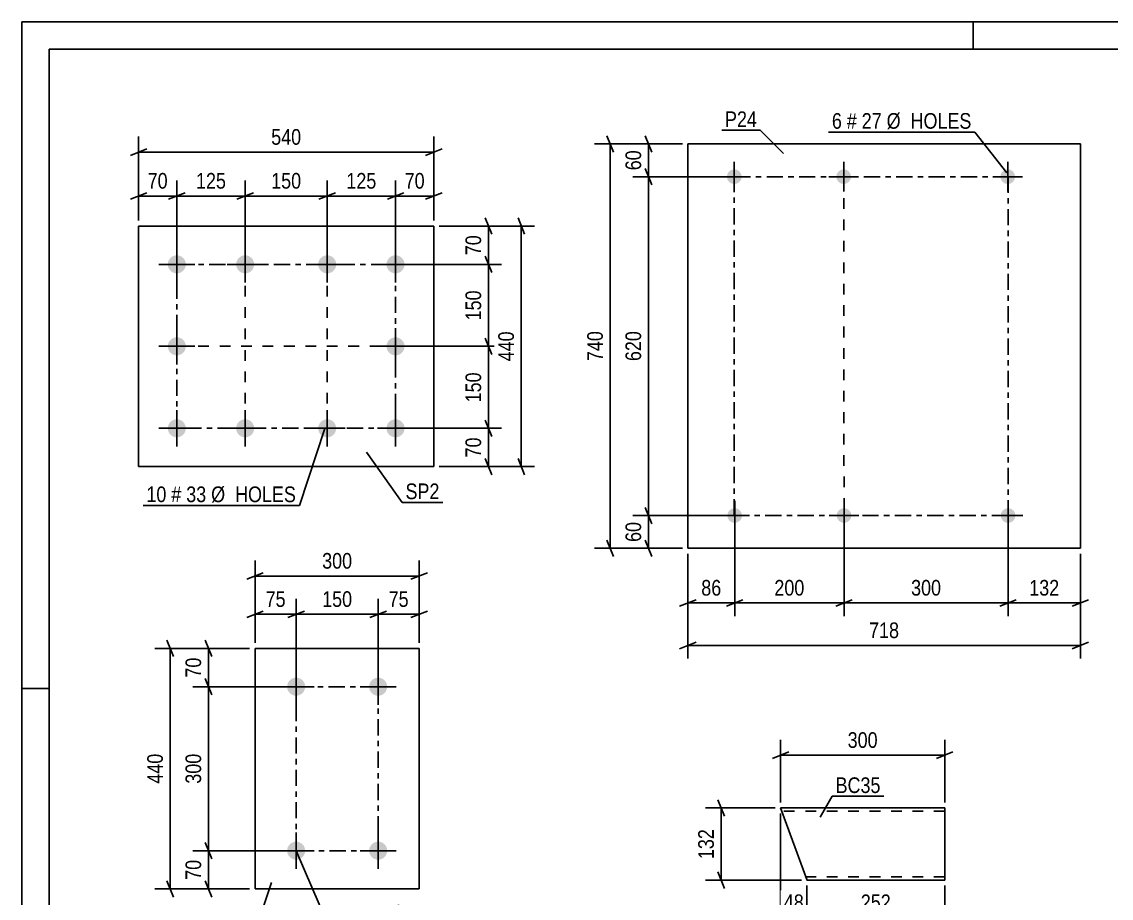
# Model space of a CAD drawing. Header units: millimetres. Extents: x 0 to 594, y 0 to 420.
# Drawn here: x 0 to 199.2, y 259.6 to 420 of the extents above; entities that cross this region are included whole.
import ezdxf

# ---------------------------------------------------------------- set-up
doc = ezdxf.new("R2010")
doc.units = ezdxf.units.MM
doc.linetypes.add('DXK_LINE_DOT2', pattern=[3.9198, 1.9599, -1.9599])
doc.linetypes.add('DXK_LINE_DOT3', pattern=[5.9187, 2.979, -0.9799, 0.9799, -0.9799])
doc.styles.add('Arial Narrow', font='ARIALN.TTF', dxfattribs={"height": 0.2})

# ---------------------------------------------------------------- blocks, each defined once
blk = doc.blocks.new('Unknown-389636974-24141')
at = {"color": 5, "linetype": 'Continuous'}
for p, q in [((594, 420), (0, 420)), ((0, 420), (0, 0)), ((174, 415), (174, 420)), ((589, 415), (5, 415)), ((5, 415), (5, 5)), ((5, 298), (0, 298))]:
    blk.add_line(p, q, dxfattribs=at)
blk = doc.blocks.new('Part-389636974-60234 - 60233')
at = {"color": 2, "linetype": 'Continuous'}
for p, q in [((143.54, 263.04), (138.77, 276.15)), ((138.77, 276.15), (168.77, 276.15)), ((168.77, 276.15), (168.77, 276.05)), ((168.77, 276.05), (168.77, 262.95)), ((143.54, 263.04), (143.58, 262.95)), ((143.58, 262.95), (168.77, 262.95))]:
    blk.add_line(p, q, dxfattribs=at)
at = {"color": 7, "linetype": 'DXK_LINE_DOT2'}
for p, q in [((168.77, 275.55), (138.99, 275.55)), ((168.77, 275.79), (168.77, 276.15)), ((168.77, 263.55), (143.36, 263.55))]:
    blk.add_line(p, q, dxfattribs=at)
blk = doc.blocks.new('Part-389636974-56960 - 56959')
at = {"color": 2, "linetype": 'Continuous'}
for p, q in [((21.35, 338.62), (21.35, 382.62)), ((21.35, 382.62), (75.35, 382.62)), ((75.35, 382.62), (75.35, 338.62)), ((75.35, 338.62), (21.35, 338.62))]:
    blk.add_line(p, q, dxfattribs=at)
blk = doc.blocks.new('Bolt-389636974-56961 - 56959')
at = {"linetype": 'Continuous'}
for points in [[(28.35, 377.27, -1), (28.35, 373.97, -1)], [(40.85, 377.27, -1), (40.85, 373.97, -1)], [(55.85, 377.27, -1), (55.85, 373.97, -1)], [(68.35, 377.27, -1), (68.35, 373.97, -1)], [(28.35, 362.27, -1), (28.35, 358.97, -1)], [(68.35, 362.27, -1), (68.35, 358.97, -1)], [(28.35, 347.27, -1), (28.35, 343.97, -1)], [(40.85, 347.27, -1), (40.85, 343.97, -1)], [(55.85, 347.27, -1), (55.85, 343.97, -1)], [(68.35, 347.27, -1), (68.35, 343.97, -1)]]:
    blk.add_hatch(color=1, dxfattribs=at).paths.add_polyline_path(points)
at = {"color": 1, "linetype": 'Continuous'}
for p, q in [((28.35, 378.92), (28.35, 372.32)), ((40.85, 378.92), (40.85, 372.32)), ((55.85, 378.92), (55.85, 372.32)), ((68.35, 378.92), (68.35, 372.32)), ((25.05, 375.62), (31.65, 375.62)), ((37.55, 375.62), (44.15, 375.62)), ((52.55, 375.62), (59.15, 375.62)), ((65.05, 375.62), (71.65, 375.62)), ((28.35, 363.92), (28.35, 357.32)), ((68.35, 363.92), (68.35, 357.32)), ((25.05, 360.62), (31.65, 360.62)), ((65.05, 360.62), (71.65, 360.62)), ((28.35, 348.92), (28.35, 342.32)), ((40.85, 348.92), (40.85, 342.32)), ((55.85, 348.92), (55.85, 342.32)), ((68.35, 348.92), (68.35, 342.32)), ((25.05, 345.62), (31.65, 345.62)), ((37.55, 345.62), (44.15, 345.62)), ((52.55, 345.62), (59.15, 345.62)), ((65.05, 345.62), (71.65, 345.62))]:
    blk.add_line(p, q, dxfattribs=at)
blk = doc.blocks.new('Bolt-389636974-56969 - 56967')
at = {"linetype": 'Continuous'}
for points in [[(50.17, 299.99, -1), (50.17, 296.69, -1)], [(65.17, 299.99, -1), (65.17, 296.69, -1)], [(50.17, 269.99, -1), (50.17, 266.69, -1)], [(65.17, 269.99, -1), (65.17, 266.69, -1)]]:
    blk.add_hatch(color=1, dxfattribs=at).paths.add_polyline_path(points)
at = {"color": 1, "linetype": 'Continuous'}
for p, q in [((50.17, 301.64), (50.17, 295.04)), ((65.17, 301.64), (65.17, 295.04)), ((46.87, 298.34), (53.47, 298.34)), ((61.87, 298.34), (68.47, 298.34)), ((50.17, 271.64), (50.17, 265.04)), ((65.17, 271.64), (65.17, 265.04)), ((46.87, 268.34), (53.47, 268.34)), ((61.87, 268.34), (68.47, 268.34))]:
    blk.add_line(p, q, dxfattribs=at)
blk = doc.blocks.new('Part-389636974-56968 - 56967')
at = {"color": 2, "linetype": 'Continuous'}
for p, q in [((42.67, 261.34), (42.67, 305.34)), ((42.67, 305.34), (72.67, 305.34)), ((72.67, 305.34), (72.67, 261.34)), ((72.67, 261.34), (42.67, 261.34))]:
    blk.add_line(p, q, dxfattribs=at)
blk = doc.blocks.new('Part-389636974-57029 - 57028')
at = {"color": 2, "linetype": 'Continuous'}
for p, q in [((121.8, 323.66), (121.8, 397.66)), ((121.8, 397.66), (193.6, 397.66)), ((193.6, 397.66), (193.6, 323.66)), ((193.6, 323.66), (121.8, 323.66))]:
    blk.add_line(p, q, dxfattribs=at)
blk = doc.blocks.new('Bolt-389636974-57030 - 57028')
at = {"linetype": 'Continuous'}
for points in [[(130.3, 390.31, -1), (130.3, 393.01, -1)], [(150.3, 390.31, -1), (150.3, 393.01, -1)], [(180.3, 390.31, -1), (180.3, 393.01, -1)]]:
    blk.add_hatch(color=1, dxfattribs=at).paths.add_polyline_path(points)
at = {"color": 1, "linetype": 'Continuous'}
for p, q in [((130.3, 394.36), (130.3, 388.96)), ((150.3, 394.36), (150.3, 388.96)), ((180.3, 394.36), (180.3, 388.96)), ((133, 391.66), (127.6, 391.66)), ((153, 391.66), (147.6, 391.66)), ((183, 391.66), (177.6, 391.66))]:
    blk.add_line(p, q, dxfattribs=at)
blk = doc.blocks.new('Bolt-389636974-57031 - 57028')
at = {"linetype": 'Continuous'}
for points in [[(130.37, 328.31, -1), (130.37, 331.01, -1)], [(150.37, 328.31, -1), (150.37, 331.01, -1)], [(180.37, 328.31, -1), (180.37, 331.01, -1)]]:
    blk.add_hatch(color=1, dxfattribs=at).paths.add_polyline_path(points)
at = {"color": 1, "linetype": 'Continuous'}
for p, q in [((130.37, 332.36), (130.37, 326.96)), ((150.37, 332.36), (150.37, 326.96)), ((180.37, 332.36), (180.37, 326.96)), ((133.07, 329.66), (127.67, 329.66)), ((153.07, 329.66), (147.67, 329.66)), ((183.07, 329.66), (177.67, 329.66))]:
    blk.add_line(p, q, dxfattribs=at)
blk = doc.blocks.new('Rectangle-389636974-60188 - 56959')
at = {"color": 1, "linetype": 'DXK_LINE_DOT3'}
blk.add_lwpolyline([(28.35, 375.62), (68.35, 375.62), (68.35, 345.62), (28.35, 345.62), (28.35, 375.62)], close=True, dxfattribs=at)
blk = doc.blocks.new('Rectangle-389636974-60192 - 56967')
at = {"color": 1, "linetype": 'DXK_LINE_DOT3'}
blk.add_lwpolyline([(50.17, 298.34), (65.17, 298.34), (65.17, 268.34), (50.17, 268.34), (50.17, 298.34)], close=True, dxfattribs=at)
blk = doc.blocks.new('Rectangle-389636974-60213 - 57028')
at = {"color": 1, "linetype": 'DXK_LINE_DOT3'}
blk.add_lwpolyline([(130.3, 391.66), (180.37, 391.66), (180.37, 329.66), (130.3, 329.66), (130.3, 391.66)], close=True, dxfattribs=at)
blk = doc.blocks.new('Line-389636974-60189 - 56959')
at = {"color": 1, "linetype": 'DXK_LINE_DOT2'}
blk.add_line((40.85, 375.62), (40.85, 345.62), dxfattribs=at)
blk = doc.blocks.new('Line-389636974-60214 - 57028')
at = {"color": 1, "linetype": 'DXK_LINE_DOT2'}
blk.add_line((150.3, 391.66), (150.37, 329.66), dxfattribs=at)
blk = doc.blocks.new('Line-389636974-60190 - 56959')
at = {"color": 1, "linetype": 'DXK_LINE_DOT2'}
blk.add_line((55.85, 375.62), (55.85, 345.62), dxfattribs=at)
blk = doc.blocks.new('Line-389636974-60191 - 56959')
at = {"color": 1, "linetype": 'DXK_LINE_DOT2'}
blk.add_line((28.35, 360.62), (68.35, 360.62), dxfattribs=at)
blk = doc.blocks.new('StraightDimension-389636974-60364 - 60233')
at = {"color": 7, "linetype": 'Continuous'}
for p, q in [((138.77, 275.15), (138.77, 253.72)), ((143.58, 261.95), (143.58, 253.72)), ((137.27, 255.52), (140.27, 256.72)), ((138.77, 256.12), (143.58, 256.12)), ((145.08, 256.72), (142.08, 255.52))]:
    blk.add_line(p, q, dxfattribs=at)
at = {"color": 0}
blk.add_wipeout([(143.6, 256.87), (143.6, 261.07), (138.75, 261.07), (138.75, 256.87)], dxfattribs=at)
at = {"color": 3, "style": 'Arial Narrow'}
blk.add_text('48', height=2.863, dxfattribs=at).set_placement((139.35, 257.47))
blk = doc.blocks.new('StraightDimension-389636974-60363 - 60233')
at = {"color": 7, "linetype": 'Continuous'}
for p, q in [((143.58, 261.95), (143.58, 253.72)), ((168.77, 261.95), (168.77, 253.72)), ((145.08, 256.72), (142.08, 255.52)), ((143.58, 256.12), (168.77, 256.12)), ((167.27, 255.52), (170.27, 256.72))]:
    blk.add_line(p, q, dxfattribs=at)
at = {"color": 0}
blk.add_wipeout([(159.52, 256.87), (159.52, 261.07), (152.83, 261.07), (152.83, 256.87)], dxfattribs=at)
at = {"color": 3, "style": 'Arial Narrow'}
blk.add_text('252', height=2.863, dxfattribs=at).set_placement((153.43, 257.47))
blk = doc.blocks.new('StraightDimension-389636974-60331 - 60233')
at = {"color": 7, "linetype": 'Continuous'}
for p, q in [((138.77, 277.15), (138.77, 288.65)), ((168.77, 277.15), (168.77, 288.65)), ((140.27, 286.4), (137.27, 285.2)), ((138.77, 285.8), (168.77, 285.8)), ((167.27, 285.2), (170.27, 286.4))]:
    blk.add_line(p, q, dxfattribs=at)
at = {"color": 0}
blk.add_wipeout([(157.11, 286.55), (157.11, 290.75), (150.43, 290.75), (150.43, 286.55)], dxfattribs=at)
at = {"color": 3, "style": 'Arial Narrow'}
blk.add_text('300', height=2.863, dxfattribs=at).set_placement((151.03, 287.15))
blk = doc.blocks.new('StraightDimension-389636974-60342 - 60233')
at = {"color": 7, "linetype": 'Continuous'}
for p, q in [((128.51, 274.65), (127.31, 277.65)), ((137.77, 276.15), (125.06, 276.15)), ((127.91, 262.95), (127.91, 276.15)), ((127.31, 264.45), (128.51, 261.45)), ((142.58, 262.95), (125.06, 262.95))]:
    blk.add_line(p, q, dxfattribs=at)
at = {"color": 0}
blk.add_wipeout([(127.16, 272.89), (122.96, 272.89), (122.96, 266.2), (127.16, 266.2)], dxfattribs=at)
at = {"color": 3, "style": 'Arial Narrow'}
blk.add_text('132', height=2.863, rotation=90.0002, dxfattribs=at).set_placement((126.56, 266.8))
blk = doc.blocks.new('StraightDimension-389636974-60171 - 56959')
at = {"color": 7, "linetype": 'Continuous'}
for p, q in [((68.35, 376.62), (68.35, 390.97)), ((75.35, 383.62), (75.35, 390.97)), ((66.85, 387.52), (69.85, 388.72)), ((76.85, 388.72), (73.85, 387.52)), ((68.35, 388.12), (75.35, 388.12))]:
    blk.add_line(p, q, dxfattribs=at)
at = {"color": 0}
blk.add_wipeout([(74.28, 388.87), (74.28, 393.07), (69.42, 393.07), (69.42, 388.87)], dxfattribs=at)
at = {"color": 3, "style": 'Arial Narrow'}
blk.add_text('70', height=2.863, dxfattribs=at).set_placement((70.02, 389.47))
blk = doc.blocks.new('StraightDimension-389636974-57560 - 56959')
at = {"color": 7, "linetype": 'Continuous'}
for p, q in [((76.35, 382.62), (87.75, 382.62)), ((84.75, 384.12), (85.95, 381.12)), ((85.35, 375.62), (85.35, 382.62)), ((85.95, 374.12), (84.75, 377.12)), ((69.35, 375.62), (87.75, 375.62))]:
    blk.add_line(p, q, dxfattribs=at)
at = {"color": 0}
blk.add_wipeout([(84.6, 381.54), (80.4, 381.54), (80.4, 376.69), (84.6, 376.69)], dxfattribs=at)
at = {"color": 3, "style": 'Arial Narrow'}
blk.add_text('70', height=2.863, rotation=90.0002, dxfattribs=at).set_placement((84, 377.29))
blk = doc.blocks.new('StraightDimension-389636974-57561 - 56959')
at = {"color": 7, "linetype": 'Continuous'}
for p, q in [((85.95, 374.12), (84.75, 377.12)), ((69.35, 375.62), (87.75, 375.62)), ((85.35, 360.62), (85.35, 375.62)), ((69.35, 360.62), (87.75, 360.62)), ((84.75, 362.12), (85.95, 359.12))]:
    blk.add_line(p, q, dxfattribs=at)
at = {"color": 0}
blk.add_wipeout([(84.6, 371.46), (80.4, 371.46), (80.4, 364.77), (84.6, 364.77)], dxfattribs=at)
at = {"color": 3, "style": 'Arial Narrow'}
blk.add_text('150', height=2.863, rotation=90.0002, dxfattribs=at).set_placement((84, 365.37))
blk = doc.blocks.new('StraightDimension-389636974-57562 - 56959')
at = {"color": 7, "linetype": 'Continuous'}
for p, q in [((69.35, 360.62), (87.75, 360.62)), ((85.95, 359.12), (84.75, 362.12)), ((85.35, 345.62), (85.35, 360.62)), ((84.75, 347.12), (85.95, 344.12)), ((69.35, 345.62), (87.75, 345.62))]:
    blk.add_line(p, q, dxfattribs=at)
at = {"color": 0}
blk.add_wipeout([(84.6, 356.46), (80.4, 356.46), (80.4, 349.77), (84.6, 349.77)], dxfattribs=at)
at = {"color": 3, "style": 'Arial Narrow'}
blk.add_text('150', height=2.863, rotation=90.0002, dxfattribs=at).set_placement((84, 350.37))
blk = doc.blocks.new('StraightDimension-389636974-60174 - 56959')
at = {"color": 7, "linetype": 'Continuous'}
for p, q in [((28.35, 376.62), (28.35, 390.97)), ((40.85, 376.62), (40.85, 390.97)), ((26.85, 387.52), (29.85, 388.72)), ((42.35, 388.72), (39.35, 387.52)), ((28.35, 388.12), (40.85, 388.12))]:
    blk.add_line(p, q, dxfattribs=at)
at = {"color": 0}
blk.add_wipeout([(37.94, 388.87), (37.94, 393.07), (31.26, 393.07), (31.26, 388.87)], dxfattribs=at)
at = {"color": 3, "style": 'Arial Narrow'}
blk.add_text('125', height=2.863, dxfattribs=at).set_placement((31.86, 389.47))
blk = doc.blocks.new('StraightDimension-389636974-57563 - 56959')
at = {"color": 7, "linetype": 'Continuous'}
for p, q in [((84.75, 347.12), (85.95, 344.12)), ((69.35, 345.62), (87.75, 345.62)), ((85.35, 338.62), (85.35, 345.62)), ((85.95, 337.12), (84.75, 340.12)), ((76.35, 338.62), (87.75, 338.62))]:
    blk.add_line(p, q, dxfattribs=at)
at = {"color": 0}
blk.add_wipeout([(84.6, 344.54), (80.4, 344.54), (80.4, 339.69), (84.6, 339.69)], dxfattribs=at)
at = {"color": 3, "style": 'Arial Narrow'}
blk.add_text('70', height=2.863, rotation=90.0002, dxfattribs=at).set_placement((84, 340.29))
blk = doc.blocks.new('StraightDimension-389636974-57576 - 56959')
at = {"color": 7, "linetype": 'Continuous'}
for p, q in [((76.35, 382.62), (93.75, 382.62)), ((91.95, 381.12), (90.75, 384.12)), ((91.35, 338.62), (91.35, 382.62)), ((90.75, 340.12), (91.95, 337.12)), ((76.35, 338.62), (93.75, 338.62))]:
    blk.add_line(p, q, dxfattribs=at)
at = {"color": 0}
blk.add_wipeout([(90.6, 363.96), (86.4, 363.96), (86.4, 357.27), (90.6, 357.27)], dxfattribs=at)
at = {"color": 3, "style": 'Arial Narrow'}
blk.add_text('440', height=2.863, rotation=90.0002, dxfattribs=at).set_placement((90, 357.87))
blk = doc.blocks.new('StraightDimension-389636974-57600 - 56959')
at = {"color": 7, "linetype": 'Continuous'}
for p, q in [((21.35, 383.62), (21.35, 399)), ((75.35, 383.62), (75.35, 399)), ((22.85, 396.75), (19.85, 395.55)), ((73.85, 395.55), (76.85, 396.75)), ((21.35, 396.15), (75.35, 396.15))]:
    blk.add_line(p, q, dxfattribs=at)
at = {"color": 0}
blk.add_wipeout([(51.69, 396.9), (51.69, 401.1), (45.01, 401.1), (45.01, 396.9)], dxfattribs=at)
at = {"color": 3, "style": 'Arial Narrow'}
blk.add_text('540', height=2.863, dxfattribs=at).set_placement((45.61, 397.5))
blk = doc.blocks.new('StraightDimension-389636974-60172 - 56959')
at = {"color": 7, "linetype": 'Continuous'}
for p, q in [((55.85, 376.62), (55.85, 390.97)), ((68.35, 376.62), (68.35, 390.97)), ((54.35, 387.52), (57.35, 388.72)), ((69.85, 388.72), (66.85, 387.52)), ((55.85, 388.12), (68.35, 388.12))]:
    blk.add_line(p, q, dxfattribs=at)
at = {"color": 0}
blk.add_wipeout([(65.44, 388.87), (65.44, 393.07), (58.76, 393.07), (58.76, 388.87)], dxfattribs=at)
at = {"color": 3, "style": 'Arial Narrow'}
blk.add_text('125', height=2.863, dxfattribs=at).set_placement((59.36, 389.47))
blk = doc.blocks.new('StraightDimension-389636974-60173 - 56959')
at = {"color": 7, "linetype": 'Continuous'}
for p, q in [((40.85, 376.62), (40.85, 390.97)), ((55.85, 376.62), (55.85, 390.97)), ((42.35, 388.72), (39.35, 387.52)), ((54.35, 387.52), (57.35, 388.72)), ((40.85, 388.12), (55.85, 388.12))]:
    blk.add_line(p, q, dxfattribs=at)
at = {"color": 0}
blk.add_wipeout([(51.69, 388.87), (51.69, 393.07), (45.01, 393.07), (45.01, 388.87)], dxfattribs=at)
at = {"color": 3, "style": 'Arial Narrow'}
blk.add_text('150', height=2.863, dxfattribs=at).set_placement((45.61, 389.47))
blk = doc.blocks.new('StraightDimension-389636974-60175 - 56959')
at = {"color": 7, "linetype": 'Continuous'}
for p, q in [((21.35, 383.62), (21.35, 390.97)), ((28.35, 376.62), (28.35, 390.97)), ((19.85, 387.52), (22.85, 388.72)), ((29.85, 388.72), (26.85, 387.52)), ((21.35, 388.12), (28.35, 388.12))]:
    blk.add_line(p, q, dxfattribs=at)
at = {"color": 0}
blk.add_wipeout([(27.28, 388.87), (27.28, 393.07), (22.42, 393.07), (22.42, 388.87)], dxfattribs=at)
at = {"color": 3, "style": 'Arial Narrow'}
blk.add_text('70', height=2.863, dxfattribs=at).set_placement((23.02, 389.47))
blk = doc.blocks.new('StraightDimension-389636974-57604 - 56967')
at = {"color": 7, "linetype": 'Continuous'}
for p, q in [((33.55, 306.84), (34.75, 303.84)), ((41.67, 305.34), (31.3, 305.34)), ((34.15, 298.34), (34.15, 305.34)), ((34.75, 296.84), (33.55, 299.84)), ((49.17, 298.34), (31.3, 298.34))]:
    blk.add_line(p, q, dxfattribs=at)
at = {"color": 0}
blk.add_wipeout([(33.4, 304.27), (29.2, 304.27), (29.2, 299.41), (33.4, 299.41)], dxfattribs=at)
at = {"color": 3, "style": 'Arial Narrow'}
blk.add_text('70', height=2.863, rotation=90.0002, dxfattribs=at).set_placement((32.8, 300.01))
blk = doc.blocks.new('StraightDimension-389636974-57605 - 56967')
at = {"color": 7, "linetype": 'Continuous'}
for p, q in [((34.75, 296.84), (33.55, 299.84)), ((49.17, 298.34), (31.3, 298.34)), ((34.15, 268.34), (34.15, 298.34)), ((33.55, 269.84), (34.75, 266.84)), ((49.17, 268.34), (31.3, 268.34))]:
    blk.add_line(p, q, dxfattribs=at)
at = {"color": 0}
blk.add_wipeout([(33.4, 286.68), (29.2, 286.68), (29.2, 280), (33.4, 280)], dxfattribs=at)
at = {"color": 3, "style": 'Arial Narrow'}
blk.add_text('300', height=2.863, rotation=90.0002, dxfattribs=at).set_placement((32.8, 280.6))
blk = doc.blocks.new('StraightDimension-389636974-57606 - 56967')
at = {"color": 7, "linetype": 'Continuous'}
for p, q in [((33.55, 269.84), (34.75, 266.84)), ((49.17, 268.34), (31.3, 268.34)), ((34.15, 261.34), (34.15, 268.34)), ((41.67, 261.34), (31.3, 261.34)), ((34.75, 259.84), (33.55, 262.84))]:
    blk.add_line(p, q, dxfattribs=at)
at = {"color": 0}
blk.add_wipeout([(33.4, 267.27), (29.2, 267.27), (29.2, 262.41), (33.4, 262.41)], dxfattribs=at)
at = {"color": 3, "style": 'Arial Narrow'}
blk.add_text('70', height=2.863, rotation=90.0002, dxfattribs=at).set_placement((32.8, 263.01))
blk = doc.blocks.new('StraightDimension-389636974-57616 - 56967')
at = {"color": 7, "linetype": 'Continuous'}
for p, q in [((27.75, 303.84), (26.55, 306.84)), ((41.67, 305.34), (24.3, 305.34)), ((27.15, 261.34), (27.15, 305.34)), ((41.67, 261.34), (24.3, 261.34)), ((26.55, 262.84), (27.75, 259.84))]:
    blk.add_line(p, q, dxfattribs=at)
at = {"color": 0}
blk.add_wipeout([(26.4, 286.68), (22.2, 286.68), (22.2, 280), (26.4, 280)], dxfattribs=at)
at = {"color": 3, "style": 'Arial Narrow'}
blk.add_text('440', height=2.863, rotation=90.0002, dxfattribs=at).set_placement((25.8, 280.6))
blk = doc.blocks.new('StraightDimension-389636974-57620 - 56967')
at = {"color": 7, "linetype": 'Continuous'}
for p, q in [((65.17, 299.34), (65.17, 314.44)), ((72.67, 306.34), (72.67, 314.44)), ((63.67, 310.99), (66.67, 312.19)), ((65.17, 311.59), (72.67, 311.59)), ((74.17, 312.19), (71.17, 310.99))]:
    blk.add_line(p, q, dxfattribs=at)
at = {"color": 0}
blk.add_wipeout([(71.35, 312.34), (71.35, 316.54), (66.49, 316.54), (66.49, 312.34)], dxfattribs=at)
at = {"color": 3, "style": 'Arial Narrow'}
blk.add_text('75', height=2.863, dxfattribs=at).set_placement((67.09, 312.94))
blk = doc.blocks.new('StraightDimension-389636974-57621 - 56967')
at = {"color": 7, "linetype": 'Continuous'}
for p, q in [((50.17, 299.34), (50.17, 314.44)), ((65.17, 299.34), (65.17, 314.44)), ((51.67, 312.19), (48.67, 310.99)), ((50.17, 311.59), (65.17, 311.59)), ((63.67, 310.99), (66.67, 312.19))]:
    blk.add_line(p, q, dxfattribs=at)
at = {"color": 0}
blk.add_wipeout([(61.01, 312.34), (61.01, 316.54), (54.33, 316.54), (54.33, 312.34)], dxfattribs=at)
at = {"color": 3, "style": 'Arial Narrow'}
blk.add_text('150', height=2.863, dxfattribs=at).set_placement((54.93, 312.94))
blk = doc.blocks.new('StraightDimension-389636974-57622 - 56967')
at = {"color": 7, "linetype": 'Continuous'}
for p, q in [((42.67, 306.34), (42.67, 314.44)), ((50.17, 299.34), (50.17, 314.44)), ((41.17, 310.99), (44.17, 312.19)), ((42.67, 311.59), (50.17, 311.59)), ((51.67, 312.19), (48.67, 310.99))]:
    blk.add_line(p, q, dxfattribs=at)
at = {"color": 0}
blk.add_wipeout([(48.85, 312.34), (48.85, 316.54), (43.99, 316.54), (43.99, 312.34)], dxfattribs=at)
at = {"color": 3, "style": 'Arial Narrow'}
blk.add_text('75', height=2.863, dxfattribs=at).set_placement((44.59, 312.94))
blk = doc.blocks.new('StraightDimension-389636974-57632 - 56967')
at = {"color": 7, "linetype": 'Continuous'}
for p, q in [((42.67, 306.34), (42.67, 321.44)), ((72.67, 306.34), (72.67, 321.44)), ((44.17, 319.19), (41.17, 317.99)), ((71.17, 317.99), (74.17, 319.19)), ((42.67, 318.59), (72.67, 318.59))]:
    blk.add_line(p, q, dxfattribs=at)
at = {"color": 0}
blk.add_wipeout([(61.01, 319.34), (61.01, 323.54), (54.33, 323.54), (54.33, 319.34)], dxfattribs=at)
at = {"color": 3, "style": 'Arial Narrow'}
blk.add_text('300', height=2.863, dxfattribs=at).set_placement((54.93, 319.94))
blk = doc.blocks.new('StraightDimension-389636974-57732 - 57028')
at = {"color": 7, "linetype": 'Continuous'}
for p, q in [((114.01, 399.16), (115.21, 396.16)), ((120.8, 397.66), (111.76, 397.66)), ((114.61, 391.66), (114.61, 397.66)), ((115.21, 390.16), (114.01, 393.16)), ((129.3, 391.66), (111.76, 391.66))]:
    blk.add_line(p, q, dxfattribs=at)
at = {"color": 0}
blk.add_wipeout([(113.86, 397.09), (109.66, 397.09), (109.66, 392.23), (113.86, 392.23)], dxfattribs=at)
at = {"color": 3, "style": 'Arial Narrow'}
blk.add_text('60', height=2.863, rotation=90.0002, dxfattribs=at).set_placement((113.26, 392.83))
blk = doc.blocks.new('StraightDimension-389636974-57734 - 57028')
at = {"color": 7, "linetype": 'Continuous'}
for p, q in [((114.01, 331.16), (115.21, 328.16)), ((129.37, 329.66), (111.76, 329.66)), ((114.61, 323.66), (114.61, 329.66)), ((115.21, 322.16), (114.01, 325.16)), ((120.8, 323.66), (111.76, 323.66))]:
    blk.add_line(p, q, dxfattribs=at)
at = {"color": 0}
blk.add_wipeout([(113.86, 329.09), (109.66, 329.09), (109.66, 324.23), (113.86, 324.23)], dxfattribs=at)
at = {"color": 3, "style": 'Arial Narrow'}
blk.add_text('60', height=2.863, rotation=90.0002, dxfattribs=at).set_placement((113.26, 324.83))
blk = doc.blocks.new('StraightDimension-389636974-57733 - 57028')
at = {"color": 7, "linetype": 'Continuous'}
for p, q in [((115.21, 390.16), (114.01, 393.16)), ((129.3, 391.66), (111.76, 391.66)), ((114.61, 329.66), (114.61, 391.66)), ((114.01, 331.16), (115.21, 328.16)), ((129.37, 329.66), (111.76, 329.66))]:
    blk.add_line(p, q, dxfattribs=at)
at = {"color": 0}
blk.add_wipeout([(113.86, 364), (109.66, 364), (109.66, 357.32), (113.86, 357.32)], dxfattribs=at)
at = {"color": 3, "style": 'Arial Narrow'}
blk.add_text('620', height=2.863, rotation=90.0002, dxfattribs=at).set_placement((113.26, 357.92))
blk = doc.blocks.new('StraightDimension-389636974-57744 - 57028')
at = {"color": 7, "linetype": 'Continuous'}
for p, q in [((108.21, 396.16), (107.01, 399.16)), ((120.8, 397.66), (104.76, 397.66)), ((107.61, 323.66), (107.61, 397.66)), ((107.01, 325.16), (108.21, 322.16)), ((120.8, 323.66), (104.76, 323.66))]:
    blk.add_line(p, q, dxfattribs=at)
at = {"color": 0}
blk.add_wipeout([(106.86, 364), (102.66, 364), (102.66, 357.32), (106.86, 357.32)], dxfattribs=at)
at = {"color": 3, "style": 'Arial Narrow'}
blk.add_text('740', height=2.863, rotation=90.0002, dxfattribs=at).set_placement((106.26, 357.92))
blk = doc.blocks.new('StraightDimension-389636974-57764 - 57028')
at = {"color": 7, "linetype": 'Continuous'}
for p, q in [((180.37, 328.66), (180.37, 311.26)), ((193.6, 322.66), (193.6, 311.26)), ((181.87, 314.26), (178.87, 313.06)), ((180.37, 313.66), (193.6, 313.66)), ((192.1, 313.06), (195.1, 314.26))]:
    blk.add_line(p, q, dxfattribs=at)
at = {"color": 0}
blk.add_wipeout([(190.33, 314.41), (190.33, 318.61), (183.64, 318.61), (183.64, 314.41)], dxfattribs=at)
at = {"color": 3, "style": 'Arial Narrow'}
blk.add_text('132', height=2.863, dxfattribs=at).set_placement((184.24, 315.01))
blk = doc.blocks.new('StraightDimension-389636974-57765 - 57028')
at = {"color": 7, "linetype": 'Continuous'}
for p, q in [((150.37, 328.66), (150.37, 311.26)), ((180.37, 328.66), (180.37, 311.26)), ((151.87, 314.26), (148.87, 313.06)), ((150.37, 313.66), (180.37, 313.66)), ((178.87, 313.06), (181.87, 314.26))]:
    blk.add_line(p, q, dxfattribs=at)
at = {"color": 0}
blk.add_wipeout([(168.71, 314.41), (168.71, 318.61), (162.03, 318.61), (162.03, 314.41)], dxfattribs=at)
at = {"color": 3, "style": 'Arial Narrow'}
blk.add_text('300', height=2.863, dxfattribs=at).set_placement((162.63, 315.01))
blk = doc.blocks.new('StraightDimension-389636974-57766 - 57028')
at = {"color": 7, "linetype": 'Continuous'}
for p, q in [((130.37, 328.66), (130.37, 311.26)), ((150.37, 328.66), (150.37, 311.26)), ((131.87, 314.26), (128.87, 313.06)), ((130.37, 313.66), (150.37, 313.66)), ((148.87, 313.06), (151.87, 314.26))]:
    blk.add_line(p, q, dxfattribs=at)
at = {"color": 0}
blk.add_wipeout([(143.71, 314.41), (143.71, 318.61), (137.03, 318.61), (137.03, 314.41)], dxfattribs=at)
at = {"color": 3, "style": 'Arial Narrow'}
blk.add_text('200', height=2.863, dxfattribs=at).set_placement((137.63, 315.01))
blk = doc.blocks.new('StraightDimension-389636974-57767 - 57028')
at = {"color": 7, "linetype": 'Continuous'}
for p, q in [((130.37, 328.66), (130.37, 311.26)), ((121.8, 322.66), (121.8, 311.26)), ((120.3, 313.06), (123.3, 314.26)), ((121.8, 313.66), (130.37, 313.66)), ((131.87, 314.26), (128.87, 313.06))]:
    blk.add_line(p, q, dxfattribs=at)
at = {"color": 0}
blk.add_wipeout([(128.51, 314.41), (128.51, 318.61), (123.66, 318.61), (123.66, 314.41)], dxfattribs=at)
at = {"color": 3, "style": 'Arial Narrow'}
blk.add_text('86', height=2.863, dxfattribs=at).set_placement((124.26, 315.01))
blk = doc.blocks.new('StraightDimension-389636974-57780 - 57028')
at = {"color": 7, "linetype": 'Continuous'}
for p, q in [((121.8, 322.66), (121.8, 303.48)), ((193.6, 322.66), (193.6, 303.48)), ((123.3, 306.48), (120.3, 305.28)), ((121.8, 305.88), (193.6, 305.88)), ((192.1, 305.28), (195.1, 306.48))]:
    blk.add_line(p, q, dxfattribs=at)
at = {"color": 0}
blk.add_wipeout([(161.04, 306.63), (161.04, 310.83), (154.35, 310.83), (154.35, 306.63)], dxfattribs=at)
at = {"color": 3, "style": 'Arial Narrow'}
blk.add_text('718', height=2.863, dxfattribs=at).set_placement((154.95, 307.23))
blk = doc.blocks.new('Mark-389636974-60306 - 60233')
at = {"color": 0}
blk.add_wipeout([(157.04, 278.89), (157.04, 281.89), (148.82, 281.89), (148.82, 278.89)], dxfattribs=at)
blk.add_wipeout([(157.04, 278.89), (157.04, 281.89), (148.82, 281.89), (148.82, 278.89)], dxfattribs=at)
at = {"color": 30, "linetype": 'Continuous'}
for p, q in [((146.03, 274.47), (148.22, 278.29)), ((148.22, 278.29), (157.64, 278.29))]:
    blk.add_line(p, q, dxfattribs=at)
at = {"color": 3, "style": 'Arial Narrow'}
blk.add_text('BC35', height=2.863, dxfattribs=at).set_placement((148.82, 278.89))
blk = doc.blocks.new('Mark-389636974-58047 - 56959')
at = {"color": 0}
blk.add_wipeout([(26.44, 332.11), (26.44, 335.11), (22.79, 335.11), (22.79, 332.11)], dxfattribs=at)
blk.add_wipeout([(26.44, 332.11), (26.44, 335.11), (22.79, 335.11), (22.79, 332.11)], dxfattribs=at)
at = {"color": 3, "style": 'Arial Narrow'}
blk.add_text('10', height=2.863, dxfattribs=at).set_placement((22.79, 332.11))
at = {"color": 0}
blk.add_wipeout([(29.17, 332.11), (29.17, 335.11), (27.34, 335.11), (27.34, 332.11)], dxfattribs=at)
blk.add_wipeout([(29.17, 332.11), (29.17, 335.11), (27.34, 335.11), (27.34, 332.11)], dxfattribs=at)
blk.add_wipeout([(33.73, 332.11), (33.73, 335.11), (30.07, 335.11), (30.07, 332.11)], dxfattribs=at)
blk.add_wipeout([(33.73, 332.11), (33.73, 335.11), (30.07, 335.11), (30.07, 332.11)], dxfattribs=at)
at = {"color": 3, "style": 'Arial Narrow'}
for s, height, p in [('#', 2.86, (27.34, 332.11)), ('33', 2.863, (30.07, 332.11))]:
    blk.add_text(s, height=height, dxfattribs=at).set_placement(p)
at = {"color": 0}
blk.add_wipeout([(50.16, 332.11), (50.16, 335.11), (34.63, 335.11), (34.63, 332.11)], dxfattribs=at)
blk.add_wipeout([(50.16, 332.11), (50.16, 335.11), (34.63, 335.11), (34.63, 332.11)], dxfattribs=at)
at = {"color": 7, "linetype": 'Continuous'}
for p in [(55.4, 345.57), (22.19, 331.51)]:
    blk.add_line(p, (50.76, 331.51), dxfattribs=at)
at = {"color": 3, "style": 'Arial Narrow'}
blk.add_text('Ø  HOLES', height=2.863, dxfattribs=at).set_placement((34.63, 332.11))
blk = doc.blocks.new('Mark-389636974-58044 - 56959')
at = {"color": 0}
blk.add_wipeout([(76.38, 332.66), (76.38, 335.66), (70.17, 335.66), (70.17, 332.66)], dxfattribs=at)
blk.add_wipeout([(76.38, 332.66), (76.38, 335.66), (70.17, 335.66), (70.17, 332.66)], dxfattribs=at)
at = {"color": 30, "linetype": 'Continuous'}
for p, q in [((63.06, 341.26), (69.57, 332.06)), ((69.57, 332.06), (76.98, 332.06))]:
    blk.add_line(p, q, dxfattribs=at)
at = {"color": 3, "style": 'Arial Narrow'}
blk.add_text('SP2', height=2.863, dxfattribs=at).set_placement((70.17, 332.66))
blk = doc.blocks.new('Mark-389636974-58048 - 56967')
at = {"color": 0}
blk.add_wipeout([(42.28, 254.88), (42.28, 257.88), (36.06, 257.88), (36.06, 254.88)], dxfattribs=at)
blk.add_wipeout([(42.28, 254.88), (42.28, 257.88), (36.06, 257.88), (36.06, 254.88)], dxfattribs=at)
at = {"color": 30, "linetype": 'Continuous'}
for p in [(45.66, 262.54), (35.46, 254.28)]:
    blk.add_line(p, (42.88, 254.28), dxfattribs=at)
at = {"color": 3, "style": 'Arial Narrow'}
blk.add_text('SP1', height=2.863, dxfattribs=at).set_placement((36.06, 254.88))
blk = doc.blocks.new('Mark-389636974-58051 - 56967')
at = {"color": 0}
blk.add_wipeout([(58.42, 255.48), (58.42, 258.48), (56.59, 258.48), (56.59, 255.48)], dxfattribs=at)
blk.add_wipeout([(58.42, 255.48), (58.42, 258.48), (56.59, 258.48), (56.59, 255.48)], dxfattribs=at)
at = {"color": 7, "linetype": 'Continuous'}
blk.add_line((50.17, 268.34), (55.99, 254.88), dxfattribs=at)
at = {"color": 3, "style": 'Arial Narrow'}
blk.add_text('4', height=2.86, dxfattribs=at).set_placement((56.59, 255.48))
at = {"color": 0}
blk.add_wipeout([(61.14, 255.48), (61.14, 258.48), (59.32, 258.48), (59.32, 255.48)], dxfattribs=at)
blk.add_wipeout([(61.14, 255.48), (61.14, 258.48), (59.32, 258.48), (59.32, 255.48)], dxfattribs=at)
blk.add_wipeout([(65.7, 255.48), (65.7, 258.48), (62.04, 258.48), (62.04, 255.48)], dxfattribs=at)
blk.add_wipeout([(65.7, 255.48), (65.7, 258.48), (62.04, 258.48), (62.04, 255.48)], dxfattribs=at)
at = {"color": 3, "style": 'Arial Narrow'}
for s, height, p in [('#', 2.86, (59.32, 255.48)), ('33', 2.863, (62.04, 255.48))]:
    blk.add_text(s, height=height, dxfattribs=at).set_placement(p)
at = {"color": 0}
blk.add_wipeout([(82.13, 255.48), (82.13, 258.48), (66.6, 258.48), (66.6, 255.48)], dxfattribs=at)
blk.add_wipeout([(82.13, 255.48), (82.13, 258.48), (66.6, 258.48), (66.6, 255.48)], dxfattribs=at)
at = {"color": 7, "linetype": 'Continuous'}
blk.add_line((55.99, 254.88), (82.73, 254.88), dxfattribs=at)
at = {"color": 3, "style": 'Arial Narrow'}
blk.add_text('Ø  HOLES', height=2.863, dxfattribs=at).set_placement((66.6, 255.48))
blk = doc.blocks.new('MarkSet-389636974-60218 - 57028')
at = {"color": 0}
blk.add_wipeout([(149.97, 400.43), (149.97, 403.43), (148.15, 403.43), (148.15, 400.43)], dxfattribs=at)
blk.add_wipeout([(149.97, 400.43), (149.97, 403.43), (148.15, 403.43), (148.15, 400.43)], dxfattribs=at)
at = {"color": 3, "style": 'Arial Narrow'}
blk.add_text('6', height=2.86, dxfattribs=at).set_placement((148.15, 400.43))
at = {"color": 0}
blk.add_wipeout([(152.7, 400.43), (152.7, 403.43), (150.87, 403.43), (150.87, 400.43)], dxfattribs=at)
blk.add_wipeout([(152.7, 400.43), (152.7, 403.43), (150.87, 403.43), (150.87, 400.43)], dxfattribs=at)
blk.add_wipeout([(157.26, 400.43), (157.26, 403.43), (153.6, 403.43), (153.6, 400.43)], dxfattribs=at)
blk.add_wipeout([(157.26, 400.43), (157.26, 403.43), (153.6, 403.43), (153.6, 400.43)], dxfattribs=at)
at = {"color": 3, "style": 'Arial Narrow'}
for s, height, p in [('#', 2.86, (150.87, 400.43)), ('27', 2.863, (153.6, 400.43))]:
    blk.add_text(s, height=height, dxfattribs=at).set_placement(p)
at = {"color": 0}
blk.add_wipeout([(173.69, 400.43), (173.69, 403.43), (158.16, 403.43), (158.16, 400.43)], dxfattribs=at)
blk.add_wipeout([(173.69, 400.43), (173.69, 403.43), (158.16, 403.43), (158.16, 400.43)], dxfattribs=at)
at = {"color": 7, "linetype": 'Continuous'}
for p in [(147.55, 399.83), (180.12, 392.36)]:
    blk.add_line(p, (174.29, 399.83), dxfattribs=at)
at = {"color": 3, "style": 'Arial Narrow'}
blk.add_text('Ø  HOLES', height=2.863, dxfattribs=at).set_placement((158.16, 400.43))
blk = doc.blocks.new('Mark-389636974-58063 - 57028')
at = {"color": 0}
blk.add_wipeout([(134.44, 400.74), (134.44, 403.74), (128.6, 403.74), (128.6, 400.74)], dxfattribs=at)
blk.add_wipeout([(134.44, 400.74), (134.44, 403.74), (128.6, 403.74), (128.6, 400.74)], dxfattribs=at)
at = {"color": 30, "linetype": 'Continuous'}
for p in [(128, 400.14), (139.3, 395.92)]:
    blk.add_line(p, (135.04, 400.14), dxfattribs=at)
at = {"color": 3, "style": 'Arial Narrow'}
blk.add_text('P24', height=2.863, dxfattribs=at).set_placement((128.6, 400.74))

msp = doc.modelspace()

# ---------------------------------------------------------------- block references
for name in ['Unknown-389636974-24141', 'Part-389636974-57029 - 57028', 'Bolt-389636974-57030 - 57028', 'Rectangle-389636974-60213 - 57028', 'Line-389636974-60214 - 57028', 'Part-389636974-56960 - 56959', 'Bolt-389636974-56961 - 56959', 'Rectangle-389636974-60188 - 56959', 'Line-389636974-60189 - 56959', 'Line-389636974-60190 - 56959', 'Line-389636974-60191 - 56959', 'Bolt-389636974-57031 - 57028', 'Part-389636974-56968 - 56967', 'Bolt-389636974-56969 - 56967', 'Rectangle-389636974-60192 - 56967', 'Part-389636974-60234 - 60233']:
    msp.add_blockref(name, (0, 0))

# ---------------------------------------------------------------- next in the draw order: block references
for name in ['MarkSet-389636974-60218 - 57028', 'StraightDimension-389636974-57732 - 57028', 'StraightDimension-389636974-60174 - 56959', 'StraightDimension-389636974-60171 - 56959', 'Mark-389636974-58047 - 56959', 'StraightDimension-389636974-57734 - 57028', 'StraightDimension-389636974-57764 - 57028', 'StraightDimension-389636974-57620 - 56967', 'StraightDimension-389636974-57604 - 56967', 'StraightDimension-389636974-60331 - 60233', 'StraightDimension-389636974-60364 - 60233', 'Mark-389636974-58051 - 56967']:
    msp.add_blockref(name, (0, 0))

# ---------------------------------------------------------------- next in the draw order: block references
for name in ['Mark-389636974-58063 - 57028', 'StraightDimension-389636974-57733 - 57028', 'StraightDimension-389636974-57560 - 56959', 'StraightDimension-389636974-57765 - 57028', 'StraightDimension-389636974-57605 - 56967', 'Mark-389636974-60306 - 60233', 'StraightDimension-389636974-60363 - 60233']:
    msp.add_blockref(name, (0, 0))

# ---------------------------------------------------------------- next in the draw order: block references
for name in ['StraightDimension-389636974-57744 - 57028', 'StraightDimension-389636974-57561 - 56959', 'StraightDimension-389636974-57766 - 57028', 'StraightDimension-389636974-57621 - 56967', 'StraightDimension-389636974-60342 - 60233', 'StraightDimension-389636974-57606 - 56967']:
    msp.add_blockref(name, (0, 0))

# ---------------------------------------------------------------- next in the draw order: block references
for name in ['StraightDimension-389636974-57562 - 56959', 'StraightDimension-389636974-57767 - 57028', 'StraightDimension-389636974-57616 - 56967']:
    msp.add_blockref(name, (0, 0))

# ---------------------------------------------------------------- next in the draw order: block references
for name in ['StraightDimension-389636974-57563 - 56959', 'StraightDimension-389636974-57780 - 57028', 'StraightDimension-389636974-57622 - 56967', 'Mark-389636974-58048 - 56967']:
    msp.add_blockref(name, (0, 0))

# ---------------------------------------------------------------- next in the draw order: block references
for name in ['StraightDimension-389636974-57576 - 56959', 'StraightDimension-389636974-57632 - 56967']:
    msp.add_blockref(name, (0, 0))

# ---------------------------------------------------------------- next in the draw order: block references
for name in ['StraightDimension-389636974-57600 - 56959', 'Mark-389636974-58044 - 56959']:
    msp.add_blockref(name, (0, 0))

# ---------------------------------------------------------------- next in the draw order: block references
for name in ['StraightDimension-389636974-60175 - 56959', 'StraightDimension-389636974-60172 - 56959']:
    msp.add_blockref(name, (0, 0))

# ---------------------------------------------------------------- next in the draw order: block references
msp.add_blockref('StraightDimension-389636974-60173 - 56959', (0, 0))

doc.saveas('drawing.dxf')
